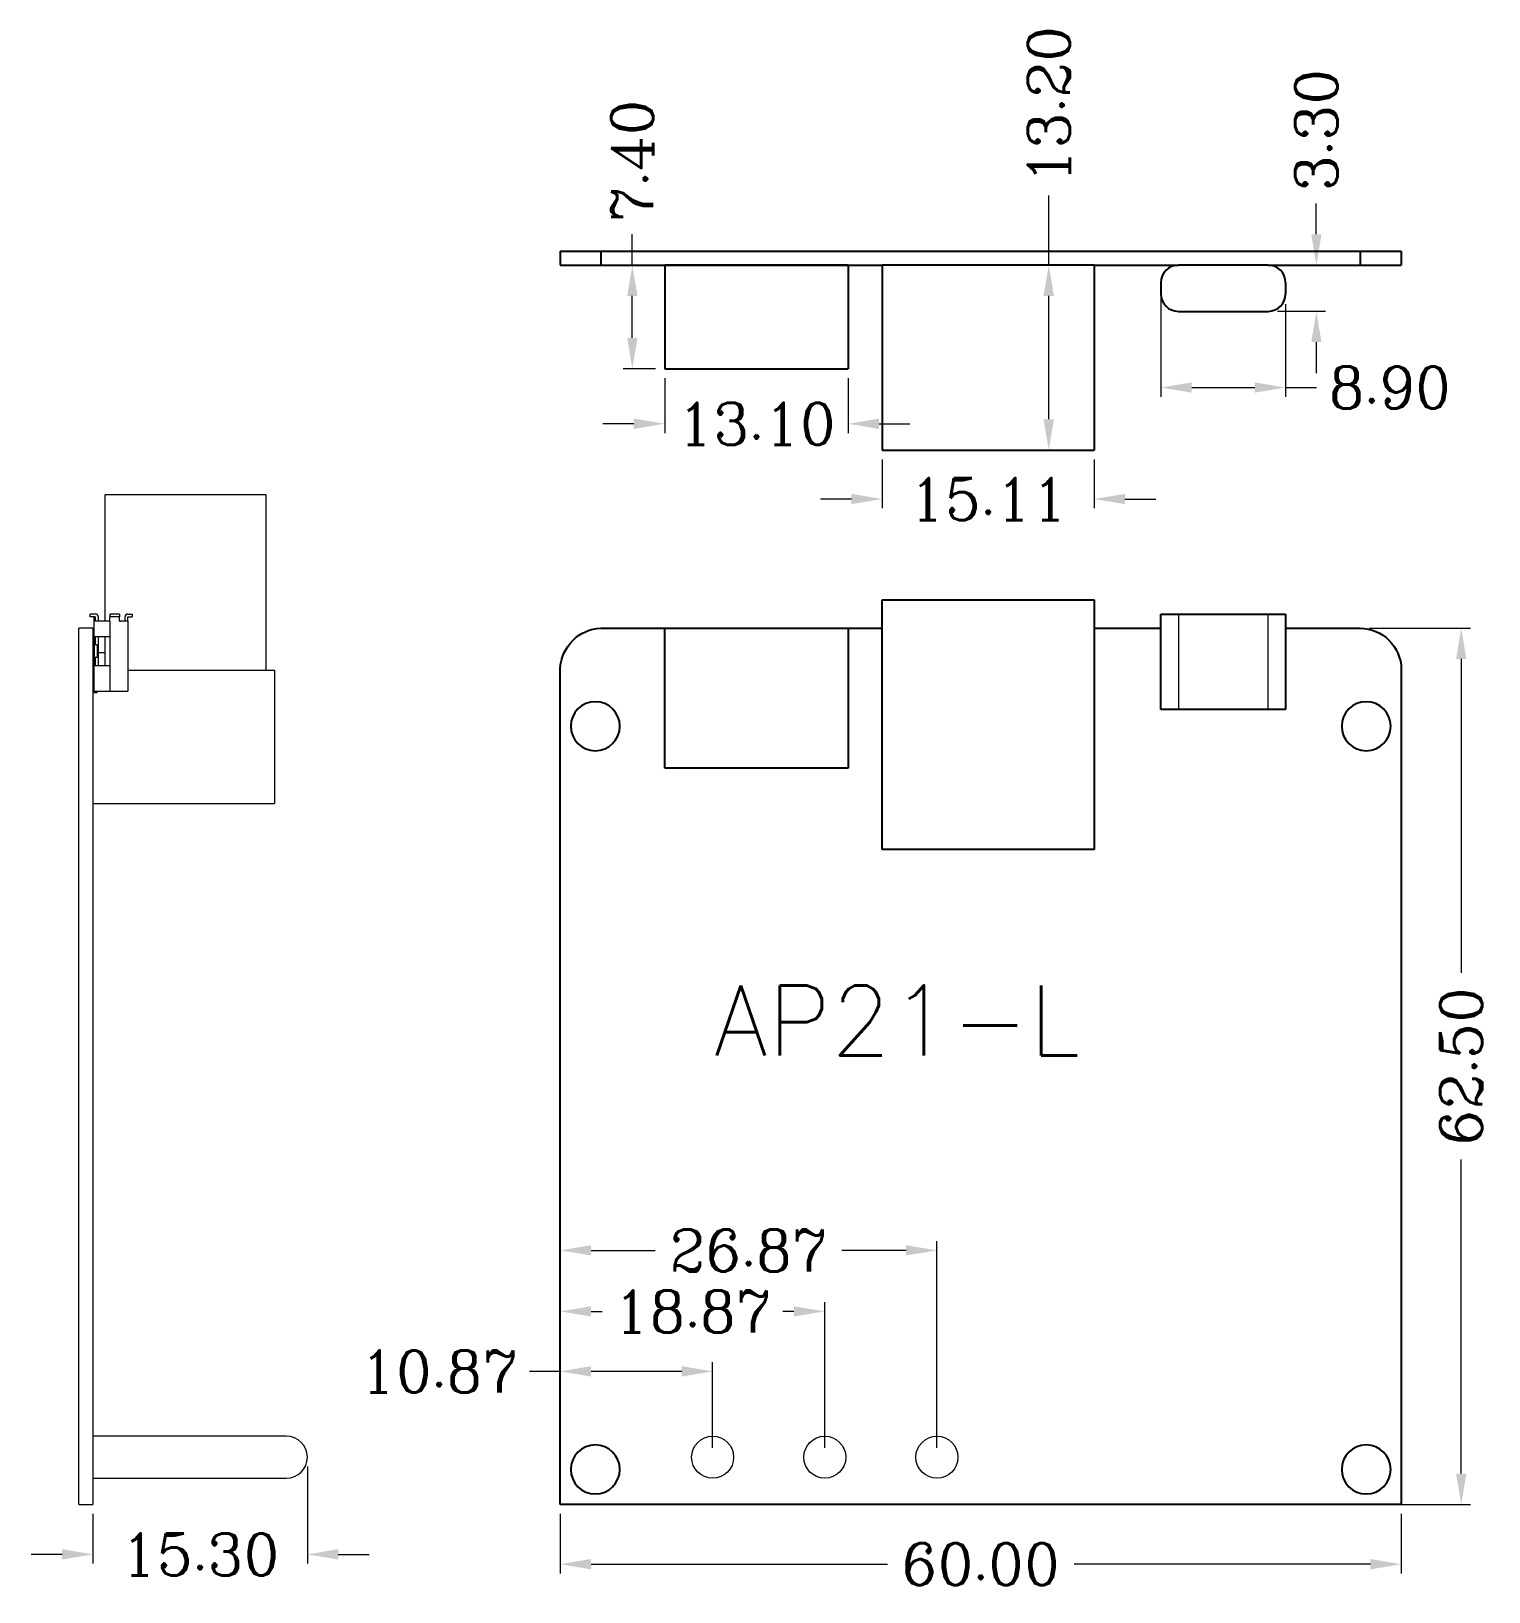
# Model space of a CAD drawing. Header units: millimetres. Extents: x -1556 to -1452, y 1552 to 1663.
import ezdxf

# ---------------------------------------------------------------- set-up
doc = ezdxf.new("R2010")
doc.units = ezdxf.units.MM
doc.layers.add('1', color=7, linetype='Continuous', true_color=0xffffff)
doc.layers.add('6', color=7, linetype='Continuous', true_color=0xffffff)
doc.styles.add('ROMANC', font='romanc.shx', dxfattribs={"bigfont": 'gbcbig.shx'})
doc.styles.get("Standard").update_dxf_attribs({"font": 'txt', "bigfont": 'gbcbig.shx'})
doc.dimstyles.new('m5', dxfattribs={"dimtxt": 5, "dimasz": 2.2, "dimexe": 0.66, "dimexo": 0.66, "dimgap": 0.66, "dimtad": 0, "dimzin": 1, "dimdsep": 46, "dimtxsty": 'ROMANC', "dimcen": 0, "dimclrd": 256, "dimclre": 131, "dimclrt": 42, "dimazin": 0, "dimtfac": 1, "dimtofl": 0, "dimtmove": 0, "dimatfit": 3, "dimfxl": 1, "dimlwd": 5, "dimlwe": 5, "dimarcsym": 0})

# ---------------------------------------------------------------- blocks, each defined once
blk = doc.blocks.new('*D0')
at = {"lineweight": 5, "transparency": 16777216}
for p, q in [((-1483.19, 1646.53), (-1483.19, 1651.49)), ((-1483.19, 1635.53), (-1483.19, 1644.33))]:
    blk.add_line(p, q, dxfattribs=at)
at = {"color": 131, "lineweight": 5, "transparency": 16777216}
for p, q in [((-1480.61, 1646.53), (-1483.85, 1646.53)), ((-1480.61, 1633.33), (-1483.85, 1633.33))]:
    blk.add_line(p, q, dxfattribs=at)
at = {"transparency": 16777216}
for points in [[(-1483.56, 1644.33), (-1482.82, 1644.33), (-1483.19, 1646.53)], [(-1483.56, 1635.53), (-1482.82, 1635.53), (-1483.19, 1633.33)]]:
    blk.add_solid(points, dxfattribs=at)
at = {"layer": 'Defpoints', "color": 0, "transparency": 16777216}
for p in [(-1483.19, 1646.53), (-1479.95, 1646.53), (-1479.95, 1633.33)]:
    blk.add_point(p, dxfattribs=at)
at = {"color": 42, "transparency": 16777216, "insert": (-1483.19, 1657.93), "char_height": 3, "attachment_point": 5, "rotation": 90, "style": 'ROMANC'}
blk.add_mtext('13.20', dxfattribs=at)
blk = doc.blocks.new('*D1')
at = {"lineweight": 5, "transparency": 16777216}
for p, q in [((-1512.9, 1646.53), (-1512.9, 1648.73)), ((-1512.9, 1641.33), (-1512.9, 1644.33))]:
    blk.add_line(p, q, dxfattribs=at)
at = {"color": 131, "lineweight": 5, "transparency": 16777216}
for p, q in [((-1511.25, 1646.53), (-1513.56, 1646.53)), ((-1511.25, 1639.13), (-1513.56, 1639.13))]:
    blk.add_line(p, q, dxfattribs=at)
at = {"transparency": 16777216}
for points in [[(-1513.26, 1644.33), (-1512.53, 1644.33), (-1512.9, 1646.53)], [(-1513.26, 1641.33), (-1512.53, 1641.33), (-1512.9, 1639.13)]]:
    blk.add_solid(points, dxfattribs=at)
at = {"layer": 'Defpoints', "color": 0, "transparency": 16777216}
for p in [(-1512.9, 1646.53), (-1510.59, 1646.53), (-1510.59, 1639.13)]:
    blk.add_point(p, dxfattribs=at)
at = {"color": 42, "transparency": 16777216, "insert": (-1512.9, 1653.96), "char_height": 3, "attachment_point": 5, "rotation": 90, "style": 'ROMANC'}
blk.add_mtext('7.40', dxfattribs=at)
blk = doc.blocks.new('*D2')
at = {"color": 131, "lineweight": 5, "transparency": 16777216}
for p, q in [((-1510.59, 1638.47), (-1510.59, 1634.55)), ((-1497.49, 1638.47), (-1497.49, 1634.55))]:
    blk.add_line(p, q, dxfattribs=at)
at = {"lineweight": 5, "transparency": 16777216}
for p, q in [((-1512.79, 1635.21), (-1514.99, 1635.21)), ((-1495.29, 1635.21), (-1493.09, 1635.21))]:
    blk.add_line(p, q, dxfattribs=at)
at = {"transparency": 16777216}
for points in [[(-1512.79, 1635.58), (-1512.79, 1634.84), (-1510.59, 1635.21)], [(-1495.29, 1635.58), (-1495.29, 1634.84), (-1497.49, 1635.21)]]:
    blk.add_solid(points, dxfattribs=at)
at = {"layer": 'Defpoints', "color": 0, "transparency": 16777216}
for p in [(-1510.59, 1639.13), (-1497.49, 1639.13), (-1510.59, 1635.21)]:
    blk.add_point(p, dxfattribs=at)
at = {"color": 42, "transparency": 16777216, "insert": (-1504.04, 1635.21), "char_height": 3, "attachment_point": 5, "style": 'ROMANC'}
blk.add_mtext('13.10', dxfattribs=at)
blk = doc.blocks.new('*D3')
at = {"color": 131, "lineweight": 5, "transparency": 16777216}
for p, q in [((-1495.07, 1632.67), (-1495.07, 1629.18)), ((-1479.95, 1632.67), (-1479.95, 1629.18))]:
    blk.add_line(p, q, dxfattribs=at)
at = {"lineweight": 5, "transparency": 16777216}
for p, q in [((-1497.27, 1629.84), (-1499.47, 1629.84)), ((-1477.75, 1629.84), (-1475.55, 1629.84))]:
    blk.add_line(p, q, dxfattribs=at)
at = {"transparency": 16777216}
for points in [[(-1497.27, 1630.21), (-1497.27, 1629.48), (-1495.07, 1629.84)], [(-1477.75, 1630.21), (-1477.75, 1629.48), (-1479.95, 1629.84)]]:
    blk.add_solid(points, dxfattribs=at)
at = {"layer": 'Defpoints', "color": 0, "transparency": 16777216}
for p in [(-1495.07, 1633.33), (-1479.95, 1633.33), (-1495.07, 1629.84)]:
    blk.add_point(p, dxfattribs=at)
at = {"color": 42, "transparency": 16777216, "insert": (-1487.51, 1629.84), "char_height": 3, "attachment_point": 5, "style": 'ROMANC'}
blk.add_mtext('15.11', dxfattribs=at)
blk = doc.blocks.new('*D4')
at = {"lineweight": 5, "transparency": 16777216}
for p, q in [((-1464.1, 1648.73), (-1464.1, 1650.93)), ((-1464.1, 1641.03), (-1464.1, 1638.83))]:
    blk.add_line(p, q, dxfattribs=at)
at = {"color": 131, "lineweight": 5, "transparency": 16777216}
for p, q in [((-1466.88, 1646.53), (-1463.44, 1646.53)), ((-1466.88, 1643.23), (-1463.44, 1643.23))]:
    blk.add_line(p, q, dxfattribs=at)
at = {"transparency": 16777216}
for points in [[(-1464.46, 1648.73), (-1463.73, 1648.73), (-1464.1, 1646.53)], [(-1464.46, 1641.03), (-1463.73, 1641.03), (-1464.1, 1643.23)]]:
    blk.add_solid(points, dxfattribs=at)
at = {"layer": 'Defpoints', "color": 0, "transparency": 16777216}
for p in [(-1467.54, 1646.53), (-1464.1, 1646.53), (-1467.54, 1643.23)]:
    blk.add_point(p, dxfattribs=at)
at = {"color": 42, "transparency": 16777216, "insert": (-1464.1, 1656.16), "char_height": 3, "attachment_point": 5, "rotation": 90, "style": 'ROMANC'}
blk.add_mtext('3.30', dxfattribs=at)
blk = doc.blocks.new('*D5')
at = {"color": 131, "lineweight": 5, "transparency": 16777216}
for p, q in [((-1475.19, 1644.22), (-1475.19, 1637.13)), ((-1466.29, 1643.75), (-1466.29, 1637.13))]:
    blk.add_line(p, q, dxfattribs=at)
at = {"lineweight": 5, "transparency": 16777216}
for p, q in [((-1472.99, 1637.79), (-1468.49, 1637.79)), ((-1466.29, 1637.79), (-1464.09, 1637.79))]:
    blk.add_line(p, q, dxfattribs=at)
at = {"transparency": 16777216}
for points in [[(-1472.99, 1638.16), (-1472.99, 1637.43), (-1475.19, 1637.79)], [(-1468.49, 1638.16), (-1468.49, 1637.43), (-1466.29, 1637.79)]]:
    blk.add_solid(points, dxfattribs=at)
at = {"layer": 'Defpoints', "color": 0, "transparency": 16777216}
for p in [(-1475.19, 1644.88), (-1466.29, 1644.41), (-1466.29, 1637.79)]:
    blk.add_point(p, dxfattribs=at)
at = {"color": 42, "transparency": 16777216, "insert": (-1458.86, 1637.79), "char_height": 3, "attachment_point": 5, "style": 'ROMANC'}
blk.add_mtext('8.90', dxfattribs=at)
blk = doc.blocks.new('*D7')
at = {"color": 131, "lineweight": 5, "transparency": 16777216}
for p, q in [((-1518.04, 1557.48), (-1518.04, 1553.22)), ((-1458.04, 1557.48), (-1458.04, 1553.22))]:
    blk.add_line(p, q, dxfattribs=at)
at = {"lineweight": 5, "transparency": 16777216}
for p, q in [((-1515.84, 1553.88), (-1494.7, 1553.88)), ((-1460.24, 1553.88), (-1481.38, 1553.88))]:
    blk.add_line(p, q, dxfattribs=at)
at = {"transparency": 16777216}
for points in [[(-1515.84, 1554.25), (-1515.84, 1553.51), (-1518.04, 1553.88)], [(-1460.24, 1554.25), (-1460.24, 1553.51), (-1458.04, 1553.88)]]:
    blk.add_solid(points, dxfattribs=at)
at = {"layer": 'Defpoints', "color": 0, "transparency": 16777216}
for p in [(-1518.04, 1558.14), (-1458.04, 1558.14), (-1458.04, 1553.88)]:
    blk.add_point(p, dxfattribs=at)
at = {"color": 42, "transparency": 16777216, "insert": (-1488.04, 1553.88), "char_height": 3, "attachment_point": 5, "style": 'ROMANC'}
blk.add_mtext('60.00', dxfattribs=at)
blk = doc.blocks.new('*D48')
at = {"color": 131, "lineweight": 5, "transparency": 16777216}
for p, q in [((-1518.04, 1562.17), (-1518.04, 1568.29)), ((-1507.17, 1562.17), (-1507.17, 1568.29))]:
    blk.add_line(p, q, dxfattribs=at)
at = {"lineweight": 5, "transparency": 16777216}
for p, q in [((-1518.04, 1567.63), (-1520.24, 1567.63)), ((-1509.37, 1567.63), (-1515.84, 1567.63))]:
    blk.add_line(p, q, dxfattribs=at)
at = {"transparency": 16777216}
for points in [[(-1515.84, 1568), (-1515.84, 1567.26), (-1518.04, 1567.63)], [(-1509.37, 1568), (-1509.37, 1567.26), (-1507.17, 1567.63)]]:
    blk.add_solid(points, dxfattribs=at)
at = {"layer": 'Defpoints', "color": 0, "transparency": 16777216}
for p in [(-1518.04, 1567.63), (-1518.04, 1561.51), (-1507.17, 1561.51)]:
    blk.add_point(p, dxfattribs=at)
at = {"color": 42, "transparency": 16777216, "insert": (-1526.68, 1567.63), "char_height": 3, "attachment_point": 5, "style": 'ROMANC'}
blk.add_mtext('10.87', dxfattribs=at)
blk = doc.blocks.new('*D49')
at = {"color": 131, "lineweight": 5, "transparency": 16777216}
for p, q in [((-1518.04, 1562.83), (-1518.04, 1572.57)), ((-1499.17, 1562.17), (-1499.17, 1572.57))]:
    blk.add_line(p, q, dxfattribs=at)
at = {"lineweight": 5, "transparency": 16777216}
for p, q in [((-1515.84, 1571.91), (-1515.05, 1571.91)), ((-1501.37, 1571.91), (-1502.16, 1571.91))]:
    blk.add_line(p, q, dxfattribs=at)
at = {"transparency": 16777216}
for points in [[(-1515.84, 1572.27), (-1515.84, 1571.54), (-1518.04, 1571.91)], [(-1501.37, 1572.27), (-1501.37, 1571.54), (-1499.17, 1571.91)]]:
    blk.add_solid(points, dxfattribs=at)
at = {"layer": 'Defpoints', "color": 0, "transparency": 16777216}
for p in [(-1518.04, 1571.91), (-1518.04, 1562.17), (-1499.17, 1561.51)]:
    blk.add_point(p, dxfattribs=at)
at = {"color": 42, "transparency": 16777216, "insert": (-1508.6, 1571.91), "char_height": 3, "attachment_point": 5, "style": 'ROMANC'}
blk.add_mtext('18.87', dxfattribs=at)
blk = doc.blocks.new('*D50')
at = {"color": 131, "lineweight": 5, "transparency": 16777216}
for p, q in [((-1518.04, 1568.36), (-1518.04, 1576.92)), ((-1491.17, 1562.17), (-1491.17, 1576.92))]:
    blk.add_line(p, q, dxfattribs=at)
at = {"lineweight": 5, "transparency": 16777216}
for p, q in [((-1515.84, 1576.26), (-1511.26, 1576.26)), ((-1493.37, 1576.26), (-1497.94, 1576.26))]:
    blk.add_line(p, q, dxfattribs=at)
at = {"transparency": 16777216}
for points in [[(-1515.84, 1576.63), (-1515.84, 1575.9), (-1518.04, 1576.26)], [(-1493.37, 1576.63), (-1493.37, 1575.9), (-1491.17, 1576.26)]]:
    blk.add_solid(points, dxfattribs=at)
at = {"layer": 'Defpoints', "color": 0, "transparency": 16777216}
for p in [(-1518.04, 1576.26), (-1518.04, 1567.7), (-1491.17, 1561.51)]:
    blk.add_point(p, dxfattribs=at)
at = {"color": 42, "transparency": 16777216, "insert": (-1504.6, 1576.26), "char_height": 3, "attachment_point": 5, "style": 'ROMANC'}
blk.add_mtext('26.87', dxfattribs=at)
blk = doc.blocks.new('*D51')
at = {"color": 131, "lineweight": 5, "transparency": 16777216}
for p, q in [((-1460.32, 1620.64), (-1453.1, 1620.64)), ((-1460.32, 1558.14), (-1453.1, 1558.14))]:
    blk.add_line(p, q, dxfattribs=at)
at = {"lineweight": 5, "transparency": 16777216}
for p, q in [((-1453.76, 1618.44), (-1453.76, 1596.05)), ((-1453.76, 1560.34), (-1453.76, 1582.73))]:
    blk.add_line(p, q, dxfattribs=at)
at = {"transparency": 16777216}
for points in [[(-1454.13, 1618.44), (-1453.4, 1618.44), (-1453.76, 1620.64)], [(-1454.13, 1560.34), (-1453.4, 1560.34), (-1453.76, 1558.14)]]:
    blk.add_solid(points, dxfattribs=at)
at = {"layer": 'Defpoints', "color": 0, "transparency": 16777216}
for p in [(-1460.98, 1620.64), (-1460.98, 1558.14), (-1453.76, 1558.14)]:
    blk.add_point(p, dxfattribs=at)
at = {"color": 42, "transparency": 16777216, "insert": (-1453.76, 1589.39), "char_height": 3, "attachment_point": 5, "rotation": 90, "style": 'ROMANC'}
blk.add_mtext('62.50', dxfattribs=at)
blk = doc.blocks.new('*D52')
at = {"color": 131, "lineweight": 5, "transparency": 16777216}
for p, q in [((-1536.08, 1560.85), (-1536.08, 1553.92)), ((-1551.38, 1557.48), (-1551.38, 1553.92))]:
    blk.add_line(p, q, dxfattribs=at)
at = {"lineweight": 5, "transparency": 16777216}
for p, q in [((-1553.58, 1554.58), (-1555.78, 1554.58)), ((-1533.88, 1554.58), (-1531.68, 1554.58))]:
    blk.add_line(p, q, dxfattribs=at)
at = {"transparency": 16777216}
for points in [[(-1553.58, 1554.95), (-1553.58, 1554.21), (-1551.38, 1554.58)], [(-1533.88, 1554.95), (-1533.88, 1554.21), (-1536.08, 1554.58)]]:
    blk.add_solid(points, dxfattribs=at)
at = {"layer": 'Defpoints', "color": 0, "transparency": 16777216}
for p in [(-1536.08, 1561.51), (-1551.38, 1558.14), (-1551.38, 1554.58)]:
    blk.add_point(p, dxfattribs=at)
at = {"color": 42, "transparency": 16777216, "insert": (-1543.73, 1554.58), "char_height": 3, "attachment_point": 5, "style": 'ROMANC'}
blk.add_mtext('15.30', dxfattribs=at)

msp = doc.modelspace()

# ---------------------------------------------------------------- linework, layer by layer
at = {"layer": '1', "color": 155, "linetype": 'Continuous'}
for p, q in [((-1518.038, 1647.527), (-1515.144, 1647.527)), ((-1518.038, 1647.527), (-1518.038, 1646.527)), ((-1515.144, 1647.527), (-1460.984, 1647.527)), ((-1515.144, 1647.527), (-1515.144, 1646.527)), ((-1460.984, 1647.527), (-1458.038, 1647.527)), ((-1460.984, 1647.527), (-1460.984, 1646.527)), ((-1458.038, 1647.527), (-1458.038, 1646.527)), ((-1518.038, 1646.527), (-1515.144, 1646.527)), ((-1515.144, 1646.527), (-1495.068, 1646.527)), ((-1510.588, 1646.527), (-1510.588, 1639.127)), ((-1497.488, 1646.527), (-1510.588, 1646.527)), ((-1497.488, 1646.527), (-1497.488, 1639.127)), ((-1479.955, 1646.527), (-1495.068, 1646.527)), ((-1495.068, 1646.527), (-1495.068, 1633.327)), ((-1479.955, 1646.527), (-1473.938, 1646.527)), ((-1479.955, 1646.527), (-1479.955, 1633.327)), ((-1467.538, 1646.527), (-1473.938, 1646.527)), ((-1467.538, 1646.527), (-1460.984, 1646.527)), ((-1460.984, 1646.527), (-1458.038, 1646.527)), ((-1475.188, 1645.277), (-1475.188, 1644.477)), ((-1466.288, 1645.277), (-1466.288, 1644.477)), ((-1473.938, 1643.227), (-1467.538, 1643.227)), ((-1510.588, 1639.127), (-1497.488, 1639.127)), ((-1495.068, 1633.327), (-1479.955, 1633.327)), ((-1495.068, 1604.858), (-1495.068, 1622.645)), ((-1495.068, 1622.645), (-1479.955, 1622.645)), ((-1479.955, 1622.645), (-1479.955, 1604.858)), ((-1475.188, 1614.839), (-1475.188, 1621.639)), ((-1475.188, 1621.639), (-1473.938, 1621.639)), ((-1473.938, 1621.639), (-1467.538, 1621.639)), ((-1467.538, 1621.639), (-1466.288, 1621.639)), ((-1466.288, 1621.639), (-1466.288, 1614.839)), ((-1515.144, 1620.639), (-1510.588, 1620.639)), ((-1510.588, 1620.639), (-1497.488, 1620.639)), ((-1510.588, 1610.639), (-1510.588, 1620.639)), ((-1497.488, 1620.639), (-1495.068, 1620.639)), ((-1497.488, 1620.639), (-1497.488, 1610.639)), ((-1479.955, 1620.639), (-1475.188, 1620.639)), ((-1466.288, 1620.639), (-1460.984, 1620.639)), ((-1518.038, 1558.139), (-1518.038, 1617.744)), ((-1458.038, 1617.706), (-1458.038, 1558.139)), ((-1473.938, 1614.839), (-1475.188, 1614.839)), ((-1467.538, 1614.839), (-1473.938, 1614.839)), ((-1466.288, 1614.839), (-1467.538, 1614.839)), ((-1497.488, 1610.639), (-1510.588, 1610.639)), ((-1479.955, 1604.858), (-1495.068, 1604.858)), ((-1458.038, 1558.139), (-1518.038, 1558.139))]:
    msp.add_line(p, q, dxfattribs=at)
at = {"layer": '1', "color": 155, "linetype": 'Continuous', "lineweight": 5}
for p, q in [((-1473.938, 1621.639), (-1473.938, 1614.839)), ((-1467.538, 1614.839), (-1467.538, 1621.639))]:
    msp.add_line(p, q, dxfattribs=at)
at = {"layer": '1', "color": 155, "linetype": 'Continuous', "extrusion": (0, 0, -1)}
for centre in [(1515.538, 1613.639), (1460.538, 1613.639), (1515.538, 1560.639), (1460.538, 1560.639)]:
    msp.add_circle(centre, 1.75, dxfattribs=at)
at = {"layer": '1', "color": 155, "linetype": 'Continuous'}
for centre, start, end in [((-1473.938, 1645.277), 90, 180), ((-1467.538, 1645.277), 0, 90), ((-1473.938, 1644.477), 180, 270), ((-1467.538, 1644.477), 270, 0)]:
    msp.add_arc(centre, 1.25, start, end, dxfattribs=at)
at = {"layer": '1', "color": 155, "linetype": 'Continuous', "extrusion": (0, 0, -1)}
for centre, radius, start, end in [((1515.006, 1617.607), 3.035, 2.5903, 87.3903), ((1461.024, 1617.652), 2.987, 90.76345, 178.96345)]:
    msp.add_arc(centre, radius, start, end, dxfattribs=at)
at = {"layer": '6', "color": 0, "linetype": 'Continuous', "lineweight": 18}
for p, q in [((-1550.531, 1630.139), (-1550.531, 1621.139)), ((-1544.781, 1630.139), (-1550.531, 1630.139)), ((-1539.031, 1630.139), (-1544.781, 1630.139)), ((-1539.031, 1617.639), (-1539.031, 1630.139)), ((-1551.582, 1621.439), (-1551.582, 1621.639)), ((-1551.212, 1621.639), (-1551.582, 1621.639)), ((-1549.482, 1621.639), (-1550.182, 1621.639)), ((-1550.182, 1621.639), (-1550.182, 1621.439)), ((-1549.482, 1621.639), (-1549.482, 1621.439)), ((-1548.882, 1621.639), (-1548.582, 1621.639)), ((-1548.582, 1621.639), (-1548.582, 1621.439)), ((-1551.382, 1620.639), (-1552.382, 1620.639)), ((-1552.382, 1617.639), (-1552.382, 1620.639)), ((-1551.212, 1621.439), (-1551.582, 1621.439)), ((-1551.382, 1620.639), (-1551.382, 1617.639)), ((-1551.282, 1619.439), (-1551.282, 1621.439)), ((-1551.212, 1621.439), (-1551.212, 1621.139)), ((-1551.018, 1621.139), (-1551.212, 1621.139)), ((-1550.182, 1621.139), (-1551.018, 1621.139)), ((-1550.992, 1621.139), (-1550.992, 1621.439)), ((-1550.182, 1621.139), (-1550.182, 1621.439)), ((-1549.482, 1621.439), (-1550.182, 1621.439)), ((-1550.182, 1621.139), (-1550.182, 1620.039)), ((-1549.482, 1621.139), (-1549.482, 1621.439)), ((-1549.482, 1621.139), (-1549.382, 1621.139)), ((-1548.882, 1621.139), (-1549.382, 1621.139)), ((-1549.082, 1621.139), (-1549.082, 1621.439)), ((-1548.882, 1621.139), (-1548.882, 1621.439)), ((-1548.882, 1621.439), (-1548.582, 1621.439)), ((-1548.882, 1621.139), (-1548.882, 1616.139)), ((-1551.082, 1619.439), (-1551.282, 1619.439)), ((-1551.282, 1619.439), (-1551.282, 1618.539)), ((-1551.212, 1620.039), (-1551.018, 1620.039)), ((-1551.212, 1620.039), (-1551.212, 1619.439)), ((-1551.082, 1619.439), (-1551.082, 1618.539)), ((-1551.018, 1620.039), (-1550.182, 1620.039)), ((-1550.992, 1617.939), (-1550.992, 1620.039)), ((-1550.531, 1620.039), (-1550.531, 1617.939)), ((-1550.182, 1620.039), (-1550.182, 1617.939)), ((-1551.382, 1618.889), (-1551.282, 1618.889)), ((-1551.282, 1616.139), (-1551.282, 1618.539)), ((-1551.082, 1618.539), (-1551.282, 1618.539)), ((-1551.212, 1618.539), (-1551.212, 1617.939)), ((-1550.992, 1618.889), (-1550.531, 1618.889)), ((-1552.382, 1558.139), (-1552.382, 1617.639)), ((-1551.382, 1617.639), (-1551.282, 1617.639)), ((-1551.382, 1617.639), (-1551.382, 1558.139)), ((-1551.018, 1617.939), (-1551.212, 1617.939)), ((-1550.182, 1617.939), (-1551.018, 1617.939)), ((-1550.182, 1617.939), (-1550.182, 1616.139)), ((-1548.882, 1617.639), (-1544.781, 1617.639)), ((-1544.781, 1617.639), (-1538.431, 1617.639)), ((-1538.431, 1617.639), (-1538.431, 1608.139)), ((-1551.282, 1617.039), (-1551.382, 1617.039)), ((-1551.382, 1616.639), (-1551.282, 1616.639)), ((-1551.282, 1616.139), (-1551.282, 1616.039)), ((-1551.282, 1616.139), (-1551.018, 1616.139)), ((-1551.282, 1616.039), (-1551.082, 1616.039)), ((-1551.082, 1616.039), (-1551.082, 1616.139)), ((-1551.018, 1616.139), (-1550.182, 1616.139)), ((-1550.182, 1616.139), (-1549.382, 1616.139)), ((-1549.382, 1616.139), (-1548.882, 1616.139)), ((-1551.382, 1608.139), (-1538.431, 1608.139)), ((-1551.382, 1584.529), (-1551.357, 1584.529)), ((-1537.582, 1563.009), (-1551.382, 1563.009)), ((-1551.382, 1560.009), (-1537.582, 1560.009)), ((-1552.382, 1558.139), (-1551.382, 1558.139))]:
    msp.add_line(p, q, dxfattribs=at)
at = {"layer": '6', "color": 0, "linetype": 'Continuous', "lineweight": 13}
msp.add_line((-1548.882, 1621.139), (-1548.882, 1616.139), dxfattribs=at)
at = {"layer": '6', "color": 0, "linetype": 'Continuous', "lineweight": 18}
for centre in [(-1507.168, 1561.509), (-1499.168, 1561.509), (-1491.168, 1561.509)]:
    msp.add_circle(centre, 1.5, dxfattribs=at)
for centre, radius, start, end in [((-1548.882, 1621.439), 0.2, 90, 180), ((-1537.582, 1561.509), 1.5, 0, 90), ((-1537.582, 1561.509), 1.5, 270, 0)]:
    msp.add_arc(centre, radius, start, end, dxfattribs=at)
msp.add_open_spline([(-1550.992, 1621.439), (-1550.992, 1621.453), (-1550.994, 1621.466), (-1551, 1621.493), (-1551.005, 1621.506), (-1551.017, 1621.53), (-1551.024, 1621.542), (-1551.041, 1621.564), (-1551.05, 1621.574), (-1551.066, 1621.587), (-1551.071, 1621.592), (-1551.082, 1621.6), (-1551.088, 1621.603), (-1551.106, 1621.614), (-1551.118, 1621.62), (-1551.137, 1621.627), (-1551.144, 1621.629), (-1551.157, 1621.632), (-1551.164, 1621.634), (-1551.184, 1621.637), (-1551.198, 1621.639), (-1551.212, 1621.639)], degree=3, knots=[0, 0, 0, 0, 0.125, 0.125, 0.25, 0.25, 0.375, 0.375, 0.5, 0.5, 0.5625, 0.5625, 0.625, 0.625, 0.75, 0.75, 0.8125, 0.8125, 0.875, 0.875, 1, 1, 1, 1], dxfattribs=at)

# ---------------------------------------------------------------- texts
at = {"insert": (-1507.092, 1595.159), "char_height": 5, "attachment_point": 1}
msp.add_mtext_dynamic_manual_height_columns('AP21-L', width=27.20272, gutter_width=12.5, heights=[0], dxfattribs=at)

# ---------------------------------------------------------------- dimensions: what is measured, and where the dimension line sits
dim = msp.add_linear_dim(base=(-1483.189, 1646.527), p1=(-1479.955, 1633.327), p2=(-1479.955, 1646.527), angle=90, dimstyle='m5', override={"dimtxt": 3})
dim.commit()
dim.dimension.update_dxf_attribs({"geometry": '*D0', "text_midpoint": (-1483.189, 1657.934), "dimtype": 160})
for base, p1, p2, picture, middle in [((-1464.097, 1646.527), (-1467.538, 1643.227), (-1467.538, 1646.527), '*D4', (-1464.097, 1656.159)), ((-1512.898, 1646.527), (-1510.588, 1639.127), (-1510.588, 1646.527), '*D1', (-1512.898, 1653.959)), ((-1453.765, 1558.139), (-1460.984, 1620.639), (-1460.984, 1558.139), '*D51', (-1453.765, 1589.389))]:
    dim = msp.add_linear_dim(base=base, p1=p1, p2=p2, angle=90, dimstyle='m5', override={"dimtxt": 3})
    dim.commit()
    dim.dimension.update_dxf_attribs({"geometry": picture, "text_midpoint": middle})
for base, p1, p2, picture, middle in [((-1466.289, 1637.793), (-1475.188, 1644.877), (-1466.289, 1644.412), '*D5', (-1458.858, 1637.793)), ((-1510.588, 1635.21), (-1497.488, 1639.127), (-1510.588, 1639.127), '*D2', (-1504.038, 1635.21)), ((-1495.068, 1629.845), (-1479.955, 1633.327), (-1495.068, 1633.327), '*D3', (-1487.511, 1629.845)), ((-1518.038, 1576.262), (-1491.168, 1561.509), (-1518.038, 1567.697), '*D50', (-1504.603, 1576.262)), ((-1518.038, 1571.905), (-1499.168, 1561.509), (-1518.038, 1562.169), '*D49', (-1508.603, 1571.905)), ((-1518.038, 1567.629), (-1507.168, 1561.509), (-1518.038, 1561.509), '*D48', (-1526.683, 1567.629)), ((-1551.382, 1554.58), (-1536.082, 1561.509), (-1551.382, 1558.139), '*D52', (-1543.732, 1554.58)), ((-1458.038, 1553.881), (-1518.038, 1558.139), (-1458.038, 1558.139), '*D7', (-1488.038, 1553.881))]:
    dim = msp.add_linear_dim(base=base, p1=p1, p2=p2, dimstyle='m5', override={"dimtxt": 3})
    dim.commit()
    dim.dimension.update_dxf_attribs({"geometry": picture, "text_midpoint": middle})

doc.saveas('drawing.dxf')
